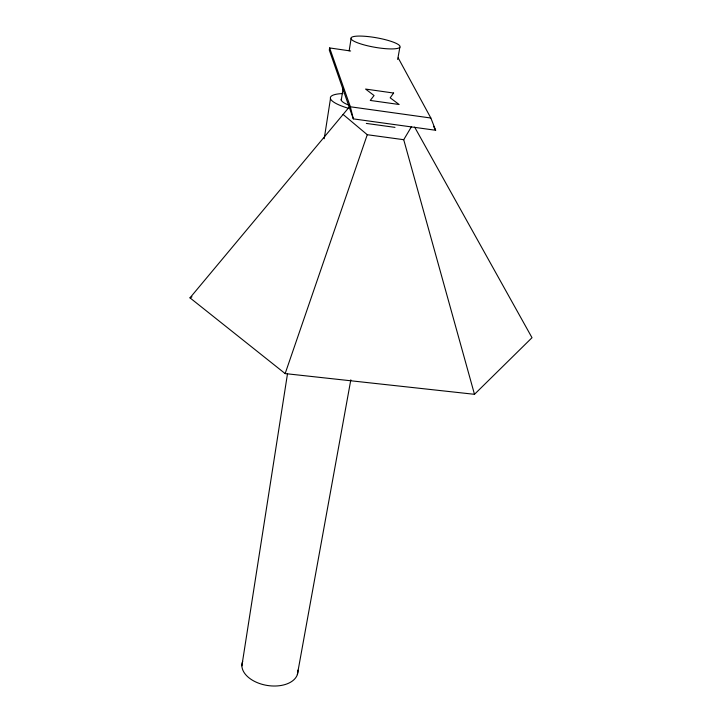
<?xml version="1.0" encoding="UTF-8"?>
<svg xmlns="http://www.w3.org/2000/svg" width="722" height="722" viewBox="0 0 722 722"><rect width="100%" height="100%" fill="white"/><g stroke="black" fill="none" stroke-linecap="round" stroke-linejoin="round"><path stroke-width="1.08" d="M350.639 50.991L329.62 47.932L329.295 50.08L353.32 118.877L435.646 130.267L430.844 118.02L398.21 57.931M241.879 665.819L287.482 373.87M324.214 138.75L330.477 98.634M341.253 100.141L343.185 88.093M349.141 50.865L351.072 38.817M397.687 59.484L399.853 47.264A24.918 4.819 10 0 0 366.271 36.398A24.918 4.819 10 0 0 360.458 43.816A24.918 4.819 10 0 0 399.853 47.264M297.347 674.628L350.82 379.835M414.636 127.09L532.006 337.706L474.489 394.311L285.154 373.59L367.263 134.716L343.103 114.446L349.881 106.251M474.489 394.311L403.724 139.698L411.359 126.882M285.154 373.59L189.994 297.852L343.103 114.446M189.994 297.852L191.971 296.814M366.334 123.417L394.979 127.37M367.263 134.716L403.724 139.698M329.62 47.932L350.369 106.784L430.844 118.02M433.516 126.314L435.646 130.267M350.369 106.784L353.32 118.877M297.888 670.133A28.257 17.355 9.3 0 1 267.293 685.458A28.257 17.355 9.3 0 1 242.691 661.361M348.582 108.345A35.306 8.285 9.9 0 1 342.878 93.562M348.888 105.168A24.395 5.722 9.9 0 1 341.542 98.679M393.616 93.039L390.178 97.822L399.122 104.5L370.251 100.439L374.059 95.539L365.585 89.068L393.616 93.039"/></g></svg>
